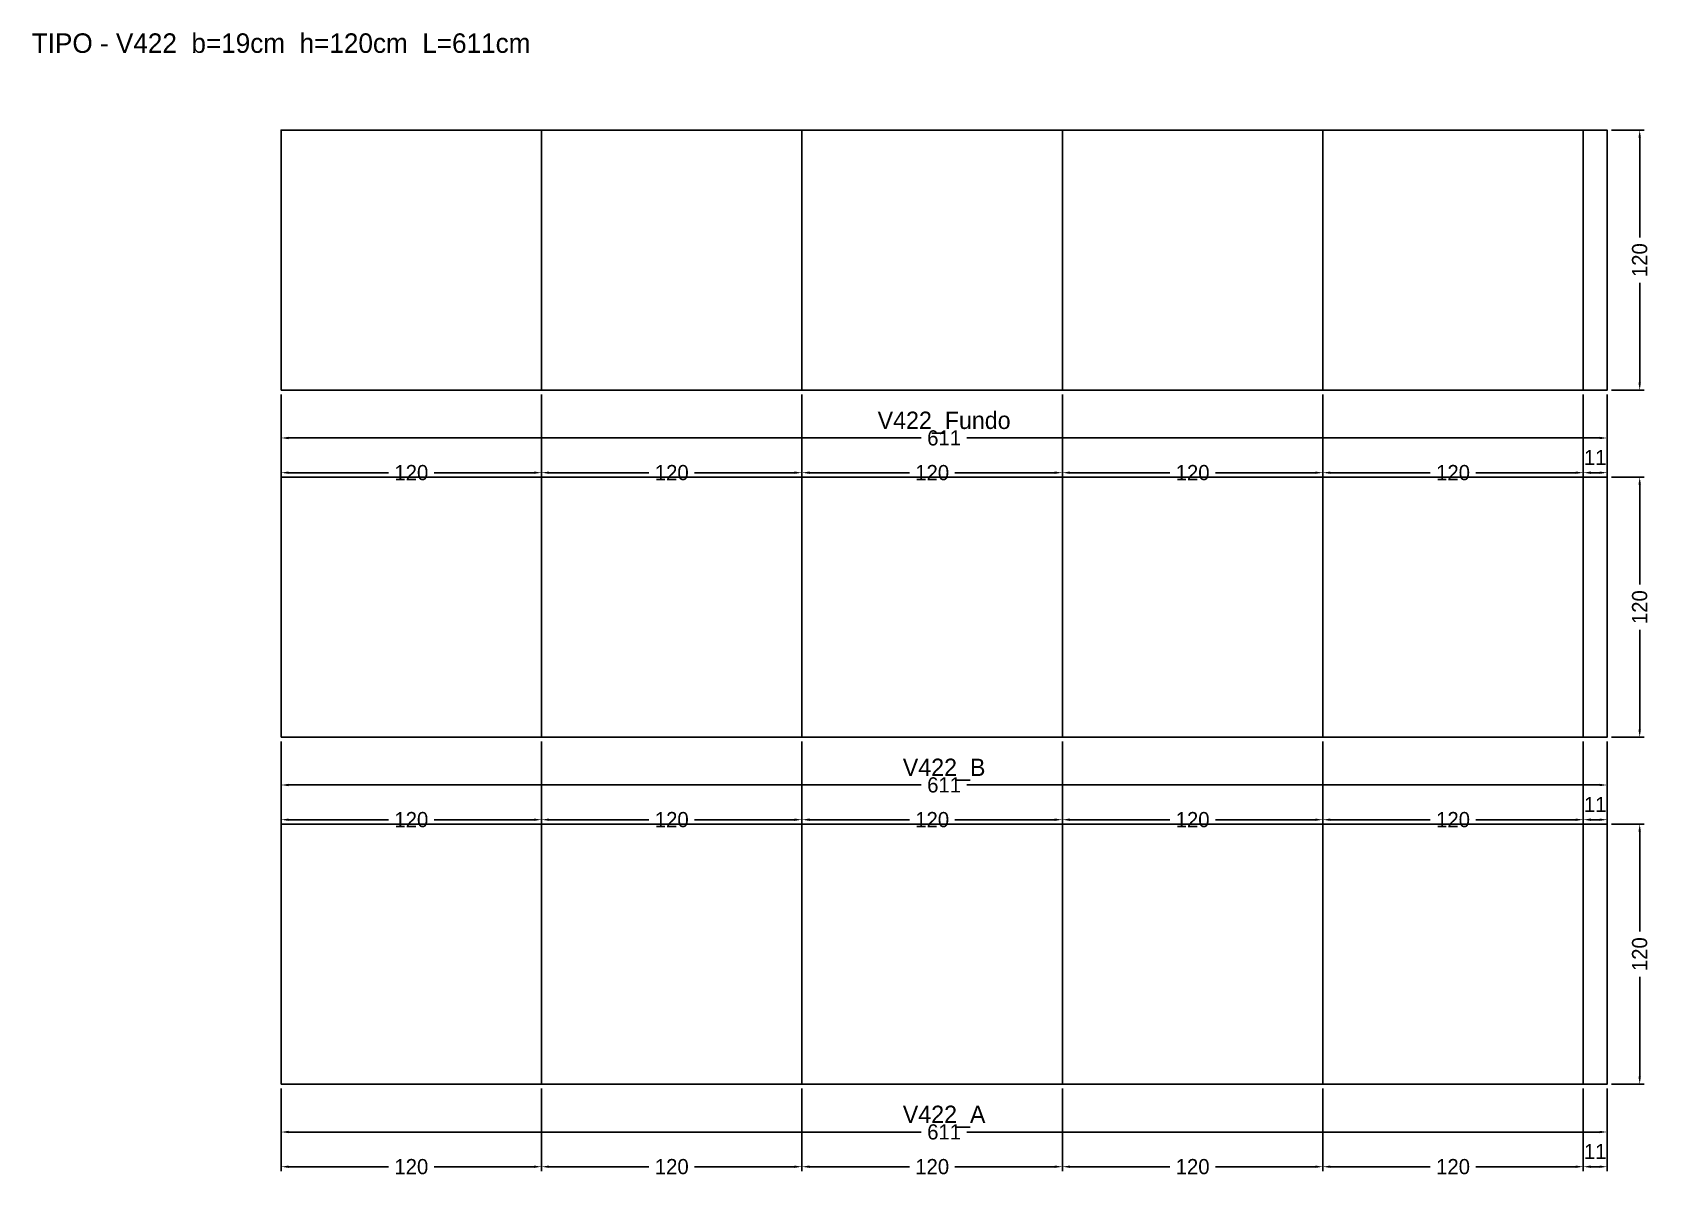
# Model space of a CAD drawing. Header units: metres. Extents: x -115 to 631, y -43 to 485.
import ezdxf

# ---------------------------------------------------------------- set-up
doc = ezdxf.new("R2010")
doc.units = ezdxf.units.M
for name, color, linetype in [('COTA', 3, 'Continuous'), ('NOMENCLATURA', 2, 'Continuous'), ('Paineis', 7, 'Continuous'), ('Texto Secao', 2, 'Continuous')]:
    doc.layers.add(name, color=color, linetype=linetype)
doc.dimstyles.new('COTA_VIG', dxfattribs={"dimtxt": 7, "dimasz": 3.5, "dimexe": 2, "dimexo": 2, "dimgap": 1.5, "dimtad": 1, "dimdec": 1, "dimcen": 2.5, "dimclrd": 3, "dimclre": 3, "dimclrt": 3, "dimazin": 3, "dimtfac": 1, "dimtmove": 0, "dimatfit": 3})

# ---------------------------------------------------------------- blocks, each defined once
blk = doc.blocks.new('_CLOSEDFILLED')
at = {"color": 0, "linetype": 'BYBLOCK'}
blk.add_solid([(-1, 0.16), (0, 0), (-1, -0.16)], dxfattribs=at)
blk = doc.blocks.new('*D1')
at = {"color": 3}
for p, q in [((0, -2), (0, -24)), ((611, -2), (611, -24)), ((3.5, -22), (295, -22)), ((316, -22), (607.5, -22))]:
    blk.add_line(p, q, dxfattribs=at)
at = {"layer": 'Defpoints'}
for p in [(0, 0), (611, 0), (0, -22)]:
    blk.add_point(p, dxfattribs=at)
at = {"layer": 'COTA', "color": 3, "xscale": 3.5, "yscale": 3.5, "rotation": 180}
blk.add_blockref('_CLOSEDFILLED', (0, -22), dxfattribs=at)
at = {"layer": 'COTA', "color": 3, "xscale": 3.5, "yscale": 3.5}
blk.add_blockref('_CLOSEDFILLED', (611, -22), dxfattribs=at)
at = {"layer": 'COTA', "color": 3, "insert": (305.5, -22), "char_height": 7, "attachment_point": 5}
blk.add_mtext('611', dxfattribs=at)
blk = doc.blocks.new('*D2')
at = {"color": 3}
for p, q in [((0, -2), (0, -40)), ((120, -2), (120, -40)), ((3.5, -38), (49.5, -38)), ((70.5, -38), (116.5, -38))]:
    blk.add_line(p, q, dxfattribs=at)
at = {"layer": 'Defpoints'}
for p in [(0, 0), (120, 0), (0, -38)]:
    blk.add_point(p, dxfattribs=at)
at = {"layer": 'COTA', "color": 3, "xscale": 3.5, "yscale": 3.5, "rotation": 180}
blk.add_blockref('_CLOSEDFILLED', (0, -38), dxfattribs=at)
at = {"layer": 'COTA', "color": 3, "xscale": 3.5, "yscale": 3.5}
blk.add_blockref('_CLOSEDFILLED', (120, -38), dxfattribs=at)
at = {"layer": 'COTA', "color": 3, "insert": (60, -38), "char_height": 7, "attachment_point": 5}
blk.add_mtext('120', dxfattribs=at)
blk = doc.blocks.new('*D3')
at = {"color": 3}
for p, q in [((120, -2), (120, -40)), ((240, -2), (240, -40)), ((123.5, -38), (169.5, -38)), ((190.5, -38), (236.5, -38))]:
    blk.add_line(p, q, dxfattribs=at)
at = {"layer": 'Defpoints'}
for p in [(120, 0), (240, 0), (120, -38)]:
    blk.add_point(p, dxfattribs=at)
at = {"layer": 'COTA', "color": 3, "xscale": 3.5, "yscale": 3.5, "rotation": 180}
blk.add_blockref('_CLOSEDFILLED', (120, -38), dxfattribs=at)
at = {"layer": 'COTA', "color": 3, "xscale": 3.5, "yscale": 3.5}
blk.add_blockref('_CLOSEDFILLED', (240, -38), dxfattribs=at)
at = {"layer": 'COTA', "color": 3, "insert": (180, -38), "char_height": 7, "attachment_point": 5}
blk.add_mtext('120', dxfattribs=at)
blk = doc.blocks.new('*D4')
at = {"color": 3}
for p, q in [((240, -2), (240, -40)), ((360, -2), (360, -40)), ((243.5, -38), (289.5, -38)), ((310.5, -38), (356.5, -38))]:
    blk.add_line(p, q, dxfattribs=at)
at = {"layer": 'Defpoints'}
for p in [(240, 0), (360, 0), (240, -38)]:
    blk.add_point(p, dxfattribs=at)
at = {"layer": 'COTA', "color": 3, "xscale": 3.5, "yscale": 3.5, "rotation": 180}
blk.add_blockref('_CLOSEDFILLED', (240, -38), dxfattribs=at)
at = {"layer": 'COTA', "color": 3, "xscale": 3.5, "yscale": 3.5}
blk.add_blockref('_CLOSEDFILLED', (360, -38), dxfattribs=at)
at = {"layer": 'COTA', "color": 3, "insert": (300, -38), "char_height": 7, "attachment_point": 5}
blk.add_mtext('120', dxfattribs=at)
blk = doc.blocks.new('*D5')
at = {"color": 3}
for p, q in [((360, -2), (360, -40)), ((480, -2), (480, -40)), ((363.5, -38), (409.5, -38)), ((430.5, -38), (476.5, -38))]:
    blk.add_line(p, q, dxfattribs=at)
at = {"layer": 'Defpoints'}
for p in [(360, 0), (480, 0), (360, -38)]:
    blk.add_point(p, dxfattribs=at)
at = {"layer": 'COTA', "color": 3, "xscale": 3.5, "yscale": 3.5, "rotation": 180}
blk.add_blockref('_CLOSEDFILLED', (360, -38), dxfattribs=at)
at = {"layer": 'COTA', "color": 3, "xscale": 3.5, "yscale": 3.5}
blk.add_blockref('_CLOSEDFILLED', (480, -38), dxfattribs=at)
at = {"layer": 'COTA', "color": 3, "insert": (420, -38), "char_height": 7, "attachment_point": 5}
blk.add_mtext('120', dxfattribs=at)
blk = doc.blocks.new('*D6')
at = {"color": 3}
for p, q in [((480, -2), (480, -40)), ((600, -2), (600, -40)), ((483.5, -38), (529.5, -38)), ((550.5, -38), (596.5, -38))]:
    blk.add_line(p, q, dxfattribs=at)
at = {"layer": 'Defpoints'}
for p in [(480, 0), (600, 0), (480, -38)]:
    blk.add_point(p, dxfattribs=at)
at = {"layer": 'COTA', "color": 3, "xscale": 3.5, "yscale": 3.5, "rotation": 180}
blk.add_blockref('_CLOSEDFILLED', (480, -38), dxfattribs=at)
at = {"layer": 'COTA', "color": 3, "xscale": 3.5, "yscale": 3.5}
blk.add_blockref('_CLOSEDFILLED', (600, -38), dxfattribs=at)
at = {"layer": 'COTA', "color": 3, "insert": (540, -38), "char_height": 7, "attachment_point": 5}
blk.add_mtext('120', dxfattribs=at)
blk = doc.blocks.new('*D8')
at = {"color": 3}
for p, q in [((613, 120), (628, 120)), ((626, 70.5), (626, 116.5)), ((626, 3.5), (626, 49.5)), ((613, 0), (628, 0))]:
    blk.add_line(p, q, dxfattribs=at)
at = {"layer": 'Defpoints'}
for p in [(611, 120), (611, 0), (626, 0)]:
    blk.add_point(p, dxfattribs=at)
at = {"layer": 'COTA', "color": 3, "xscale": 3.5, "yscale": 3.5}
for p, rotation in [((626, 120), 90), ((626, 0), 270)]:
    blk.add_blockref('_CLOSEDFILLED', p, dxfattribs=dict(at, rotation=rotation))
at = {"layer": 'COTA', "color": 3, "insert": (626, 60), "char_height": 7, "attachment_point": 5, "rotation": 90}
blk.add_mtext('120', dxfattribs=at)
blk = doc.blocks.new('*D9')
at = {"color": 3}
for p, q in [((0, 158), (0, 136)), ((611, 158), (611, 136)), ((3.5, 138), (295, 138)), ((316, 138), (607.5, 138))]:
    blk.add_line(p, q, dxfattribs=at)
at = {"layer": 'Defpoints'}
for p in [(0, 160), (611, 160), (0, 138)]:
    blk.add_point(p, dxfattribs=at)
at = {"layer": 'COTA', "color": 3, "xscale": 3.5, "yscale": 3.5, "rotation": 180}
blk.add_blockref('_CLOSEDFILLED', (0, 138), dxfattribs=at)
at = {"layer": 'COTA', "color": 3, "xscale": 3.5, "yscale": 3.5}
blk.add_blockref('_CLOSEDFILLED', (611, 138), dxfattribs=at)
at = {"layer": 'COTA', "color": 3, "insert": (305.5, 138), "char_height": 7, "attachment_point": 5}
blk.add_mtext('611', dxfattribs=at)
blk = doc.blocks.new('*D10')
at = {"color": 3}
for p, q in [((0, 158), (0, 120)), ((120, 158), (120, 120)), ((3.5, 122), (49.5, 122)), ((70.5, 122), (116.5, 122))]:
    blk.add_line(p, q, dxfattribs=at)
at = {"layer": 'Defpoints'}
for p in [(0, 160), (120, 160), (0, 122)]:
    blk.add_point(p, dxfattribs=at)
at = {"layer": 'COTA', "color": 3, "xscale": 3.5, "yscale": 3.5, "rotation": 180}
blk.add_blockref('_CLOSEDFILLED', (0, 122), dxfattribs=at)
at = {"layer": 'COTA', "color": 3, "xscale": 3.5, "yscale": 3.5}
blk.add_blockref('_CLOSEDFILLED', (120, 122), dxfattribs=at)
at = {"layer": 'COTA', "color": 3, "insert": (60, 122), "char_height": 7, "attachment_point": 5}
blk.add_mtext('120', dxfattribs=at)
blk = doc.blocks.new('*D11')
at = {"color": 3}
for p, q in [((120, 158), (120, 120)), ((240, 158), (240, 120)), ((123.5, 122), (169.5, 122)), ((190.5, 122), (236.5, 122))]:
    blk.add_line(p, q, dxfattribs=at)
at = {"layer": 'Defpoints'}
for p in [(120, 160), (240, 160), (120, 122)]:
    blk.add_point(p, dxfattribs=at)
at = {"layer": 'COTA', "color": 3, "xscale": 3.5, "yscale": 3.5, "rotation": 180}
blk.add_blockref('_CLOSEDFILLED', (120, 122), dxfattribs=at)
at = {"layer": 'COTA', "color": 3, "xscale": 3.5, "yscale": 3.5}
blk.add_blockref('_CLOSEDFILLED', (240, 122), dxfattribs=at)
at = {"layer": 'COTA', "color": 3, "insert": (180, 122), "char_height": 7, "attachment_point": 5}
blk.add_mtext('120', dxfattribs=at)
blk = doc.blocks.new('*D12')
at = {"color": 3}
for p, q in [((240, 158), (240, 120)), ((360, 158), (360, 120)), ((243.5, 122), (289.5, 122)), ((310.5, 122), (356.5, 122))]:
    blk.add_line(p, q, dxfattribs=at)
at = {"layer": 'Defpoints'}
for p in [(240, 160), (360, 160), (240, 122)]:
    blk.add_point(p, dxfattribs=at)
at = {"layer": 'COTA', "color": 3, "xscale": 3.5, "yscale": 3.5, "rotation": 180}
blk.add_blockref('_CLOSEDFILLED', (240, 122), dxfattribs=at)
at = {"layer": 'COTA', "color": 3, "xscale": 3.5, "yscale": 3.5}
blk.add_blockref('_CLOSEDFILLED', (360, 122), dxfattribs=at)
at = {"layer": 'COTA', "color": 3, "insert": (300, 122), "char_height": 7, "attachment_point": 5}
blk.add_mtext('120', dxfattribs=at)
blk = doc.blocks.new('*D13')
at = {"color": 3}
for p, q in [((360, 158), (360, 120)), ((480, 158), (480, 120)), ((363.5, 122), (409.5, 122)), ((430.5, 122), (476.5, 122))]:
    blk.add_line(p, q, dxfattribs=at)
at = {"layer": 'Defpoints'}
for p in [(360, 160), (480, 160), (360, 122)]:
    blk.add_point(p, dxfattribs=at)
at = {"layer": 'COTA', "color": 3, "xscale": 3.5, "yscale": 3.5, "rotation": 180}
blk.add_blockref('_CLOSEDFILLED', (360, 122), dxfattribs=at)
at = {"layer": 'COTA', "color": 3, "xscale": 3.5, "yscale": 3.5}
blk.add_blockref('_CLOSEDFILLED', (480, 122), dxfattribs=at)
at = {"layer": 'COTA', "color": 3, "insert": (420, 122), "char_height": 7, "attachment_point": 5}
blk.add_mtext('120', dxfattribs=at)
blk = doc.blocks.new('*D14')
at = {"color": 3}
for p, q in [((480, 158), (480, 120)), ((600, 158), (600, 120)), ((483.5, 122), (529.5, 122)), ((550.5, 122), (596.5, 122))]:
    blk.add_line(p, q, dxfattribs=at)
at = {"layer": 'Defpoints'}
for p in [(480, 160), (600, 160), (480, 122)]:
    blk.add_point(p, dxfattribs=at)
at = {"layer": 'COTA', "color": 3, "xscale": 3.5, "yscale": 3.5, "rotation": 180}
blk.add_blockref('_CLOSEDFILLED', (480, 122), dxfattribs=at)
at = {"layer": 'COTA', "color": 3, "xscale": 3.5, "yscale": 3.5}
blk.add_blockref('_CLOSEDFILLED', (600, 122), dxfattribs=at)
at = {"layer": 'COTA', "color": 3, "insert": (540, 122), "char_height": 7, "attachment_point": 5}
blk.add_mtext('120', dxfattribs=at)
blk = doc.blocks.new('*D16')
at = {"color": 3}
for p, q in [((613, 280), (628, 280)), ((626, 230.5), (626, 276.5)), ((626, 163.5), (626, 209.5)), ((613, 160), (628, 160))]:
    blk.add_line(p, q, dxfattribs=at)
at = {"layer": 'Defpoints'}
for p in [(611, 280), (611, 160), (626, 160)]:
    blk.add_point(p, dxfattribs=at)
at = {"layer": 'COTA', "color": 3, "xscale": 3.5, "yscale": 3.5}
for p, rotation in [((626, 280), 90), ((626, 160), 270)]:
    blk.add_blockref('_CLOSEDFILLED', p, dxfattribs=dict(at, rotation=rotation))
at = {"layer": 'COTA', "color": 3, "insert": (626, 220), "char_height": 7, "attachment_point": 5, "rotation": 90}
blk.add_mtext('120', dxfattribs=at)
blk = doc.blocks.new('*D17')
at = {"color": 3}
for p, q in [((0, 318), (0, 296)), ((611, 318), (611, 296)), ((3.5, 298), (295, 298)), ((316, 298), (607.5, 298))]:
    blk.add_line(p, q, dxfattribs=at)
at = {"layer": 'Defpoints'}
for p in [(0, 320), (611, 320), (0, 298)]:
    blk.add_point(p, dxfattribs=at)
at = {"layer": 'COTA', "color": 3, "xscale": 3.5, "yscale": 3.5, "rotation": 180}
blk.add_blockref('_CLOSEDFILLED', (0, 298), dxfattribs=at)
at = {"layer": 'COTA', "color": 3, "xscale": 3.5, "yscale": 3.5}
blk.add_blockref('_CLOSEDFILLED', (611, 298), dxfattribs=at)
at = {"layer": 'COTA', "color": 3, "insert": (305.5, 298), "char_height": 7, "attachment_point": 5}
blk.add_mtext('611', dxfattribs=at)
blk = doc.blocks.new('*D18')
at = {"color": 3}
for p, q in [((0, 318), (0, 280)), ((120, 318), (120, 280)), ((3.5, 282), (49.5, 282)), ((70.5, 282), (116.5, 282))]:
    blk.add_line(p, q, dxfattribs=at)
at = {"layer": 'Defpoints'}
for p in [(0, 320), (120, 320), (0, 282)]:
    blk.add_point(p, dxfattribs=at)
at = {"layer": 'COTA', "color": 3, "xscale": 3.5, "yscale": 3.5, "rotation": 180}
blk.add_blockref('_CLOSEDFILLED', (0, 282), dxfattribs=at)
at = {"layer": 'COTA', "color": 3, "xscale": 3.5, "yscale": 3.5}
blk.add_blockref('_CLOSEDFILLED', (120, 282), dxfattribs=at)
at = {"layer": 'COTA', "color": 3, "insert": (60, 282), "char_height": 7, "attachment_point": 5}
blk.add_mtext('120', dxfattribs=at)
blk = doc.blocks.new('*D19')
at = {"color": 3}
for p, q in [((120, 318), (120, 280)), ((240, 318), (240, 280)), ((123.5, 282), (169.5, 282)), ((190.5, 282), (236.5, 282))]:
    blk.add_line(p, q, dxfattribs=at)
at = {"layer": 'Defpoints'}
for p in [(120, 320), (240, 320), (120, 282)]:
    blk.add_point(p, dxfattribs=at)
at = {"layer": 'COTA', "color": 3, "xscale": 3.5, "yscale": 3.5, "rotation": 180}
blk.add_blockref('_CLOSEDFILLED', (120, 282), dxfattribs=at)
at = {"layer": 'COTA', "color": 3, "xscale": 3.5, "yscale": 3.5}
blk.add_blockref('_CLOSEDFILLED', (240, 282), dxfattribs=at)
at = {"layer": 'COTA', "color": 3, "insert": (180, 282), "char_height": 7, "attachment_point": 5}
blk.add_mtext('120', dxfattribs=at)
blk = doc.blocks.new('*D20')
at = {"color": 3}
for p, q in [((240, 318), (240, 280)), ((360, 318), (360, 280)), ((243.5, 282), (289.5, 282)), ((310.5, 282), (356.5, 282))]:
    blk.add_line(p, q, dxfattribs=at)
at = {"layer": 'Defpoints'}
for p in [(240, 320), (360, 320), (240, 282)]:
    blk.add_point(p, dxfattribs=at)
at = {"layer": 'COTA', "color": 3, "xscale": 3.5, "yscale": 3.5, "rotation": 180}
blk.add_blockref('_CLOSEDFILLED', (240, 282), dxfattribs=at)
at = {"layer": 'COTA', "color": 3, "xscale": 3.5, "yscale": 3.5}
blk.add_blockref('_CLOSEDFILLED', (360, 282), dxfattribs=at)
at = {"layer": 'COTA', "color": 3, "insert": (300, 282), "char_height": 7, "attachment_point": 5}
blk.add_mtext('120', dxfattribs=at)
blk = doc.blocks.new('*D21')
at = {"color": 3}
for p, q in [((360, 318), (360, 280)), ((480, 318), (480, 280)), ((363.5, 282), (409.5, 282)), ((430.5, 282), (476.5, 282))]:
    blk.add_line(p, q, dxfattribs=at)
at = {"layer": 'Defpoints'}
for p in [(360, 320), (480, 320), (360, 282)]:
    blk.add_point(p, dxfattribs=at)
at = {"layer": 'COTA', "color": 3, "xscale": 3.5, "yscale": 3.5, "rotation": 180}
blk.add_blockref('_CLOSEDFILLED', (360, 282), dxfattribs=at)
at = {"layer": 'COTA', "color": 3, "xscale": 3.5, "yscale": 3.5}
blk.add_blockref('_CLOSEDFILLED', (480, 282), dxfattribs=at)
at = {"layer": 'COTA', "color": 3, "insert": (420, 282), "char_height": 7, "attachment_point": 5}
blk.add_mtext('120', dxfattribs=at)
blk = doc.blocks.new('*D22')
at = {"color": 3}
for p, q in [((480, 318), (480, 280)), ((600, 318), (600, 280)), ((483.5, 282), (529.5, 282)), ((550.5, 282), (596.5, 282))]:
    blk.add_line(p, q, dxfattribs=at)
at = {"layer": 'Defpoints'}
for p in [(480, 320), (600, 320), (480, 282)]:
    blk.add_point(p, dxfattribs=at)
at = {"layer": 'COTA', "color": 3, "xscale": 3.5, "yscale": 3.5, "rotation": 180}
blk.add_blockref('_CLOSEDFILLED', (480, 282), dxfattribs=at)
at = {"layer": 'COTA', "color": 3, "xscale": 3.5, "yscale": 3.5}
blk.add_blockref('_CLOSEDFILLED', (600, 282), dxfattribs=at)
at = {"layer": 'COTA', "color": 3, "insert": (540, 282), "char_height": 7, "attachment_point": 5}
blk.add_mtext('120', dxfattribs=at)
blk = doc.blocks.new('*D24')
at = {"color": 3}
for p, q in [((613, 440), (628, 440)), ((626, 390.5), (626, 436.5)), ((626, 323.5), (626, 369.5)), ((613, 320), (628, 320))]:
    blk.add_line(p, q, dxfattribs=at)
at = {"layer": 'Defpoints'}
for p in [(611, 440), (611, 320), (626, 320)]:
    blk.add_point(p, dxfattribs=at)
at = {"layer": 'COTA', "color": 3, "xscale": 3.5, "yscale": 3.5}
for p, rotation in [((626, 440), 90), ((626, 320), 270)]:
    blk.add_blockref('_CLOSEDFILLED', p, dxfattribs=dict(at, rotation=rotation))
at = {"layer": 'COTA', "color": 3, "insert": (626, 380), "char_height": 7, "attachment_point": 5, "rotation": 90}
blk.add_mtext('120', dxfattribs=at)

msp = doc.modelspace()

# ---------------------------------------------------------------- linework, layer by layer
at = {"layer": 'Paineis'}
for points in [[(0, 320), (120, 320), (120, 440), (0, 440)], [(120, 320), (240, 320), (240, 440), (120, 440)], [(240, 320), (360, 320), (360, 440), (240, 440)], [(360, 320), (480, 320), (480, 440), (360, 440)], [(480, 320), (600, 320), (600, 440), (480, 440)], [(600, 320), (611, 320), (611, 440), (600, 440)], [(0, 160), (120, 160), (120, 280), (0, 280)], [(120, 160), (240, 160), (240, 280), (120, 280)], [(240, 160), (360, 160), (360, 280), (240, 280)], [(360, 160), (480, 160), (480, 280), (360, 280)], [(480, 160), (600, 160), (600, 280), (480, 280)], [(600, 160), (611, 160), (611, 280), (600, 280)], [(0, 0), (120, 0), (120, 120), (0, 120)], [(120, 0), (240, 0), (240, 120), (120, 120)], [(240, 0), (360, 0), (360, 120), (240, 120)], [(360, 0), (480, 0), (480, 120), (360, 120)], [(480, 0), (600, 0), (600, 120), (480, 120)], [(600, 0), (611, 0), (611, 120), (600, 120)]]:
    msp.add_lwpolyline(points, close=True, dxfattribs=at)

# ---------------------------------------------------------------- texts
at = {"layer": 'NOMENCLATURA', "insert": (0, 480), "char_height": 9, "width": 631, "attachment_point": 5}
msp.add_mtext('TIPO - V422  b=19cm  h=120cm  L=611cm', dxfattribs=at)
at = {"layer": 'Texto Secao', "char_height": 8, "width": 631, "attachment_point": 5}
for s, insert in [('V422_Fundo', (305.5, 305)), ('V422_B', (305.5, 145)), ('V422_A', (305.5, -15))]:
    msp.add_mtext(s, dxfattribs=dict(at, insert=insert))

# ---------------------------------------------------------------- dimensions: what is measured, and where the dimension line sits
at = {"layer": 'COTA'}
for base, p1, p2, picture, middle in [((626, 320), (611, 320), (611, 440), '*D24', (626, 380)), ((626, 160), (611, 160), (611, 280), '*D16', (626, 220)), ((626, 0), (611, 0), (611, 120), '*D8', (626, 60))]:
    dim = msp.add_linear_dim(base=base, p1=p1, p2=p2, angle=90, dimstyle='COTA_VIG', dxfattribs=at)
    dim.commit()
    dim.dimension.update_dxf_attribs({"geometry": picture, "text_midpoint": middle})
for base, p1, p2, picture, middle in [((0, 298), (0, 320), (611, 320), '*D17', (305.5, 298)), ((0, 282), (0, 320), (120, 320), '*D18', (60, 282)), ((120, 282), (120, 320), (240, 320), '*D19', (180, 282)), ((240, 282), (240, 320), (360, 320), '*D20', (300, 282)), ((360, 282), (360, 320), (480, 320), '*D21', (420, 282)), ((480, 282), (480, 320), (600, 320), '*D22', (540, 282)), ((0, 138), (0, 160), (611, 160), '*D9', (305.5, 138)), ((0, 122), (0, 160), (120, 160), '*D10', (60, 122)), ((120, 122), (120, 160), (240, 160), '*D11', (180, 122)), ((240, 122), (240, 160), (360, 160), '*D12', (300, 122)), ((360, 122), (360, 160), (480, 160), '*D13', (420, 122)), ((480, 122), (480, 160), (600, 160), '*D14', (540, 122)), ((0, -22), (0, 0), (611, 0), '*D1', (305.5, -22)), ((0, -38), (0, 0), (120, 0), '*D2', (60, -38)), ((120, -38), (120, 0), (240, 0), '*D3', (180, -38)), ((240, -38), (240, 0), (360, 0), '*D4', (300, -38)), ((360, -38), (360, 0), (480, 0), '*D5', (420, -38)), ((480, -38), (480, 0), (600, 0), '*D6', (540, -38))]:
    dim = msp.add_linear_dim(base=base, p1=p1, p2=p2, dimstyle='COTA_VIG', dxfattribs=at)
    dim.commit()
    dim.dimension.update_dxf_attribs({"geometry": picture, "text_midpoint": middle})
for base, p1, p2 in [((600, 282), (600, 320), (611, 320)), ((600, 122), (600, 160), (611, 160)), ((600, -38), (600, 0), (611, 0))]:
    msp.add_linear_dim(base=base, p1=p1, p2=p2, dimstyle='COTA_VIG', dxfattribs=at).render()

doc.saveas('drawing.dxf')
